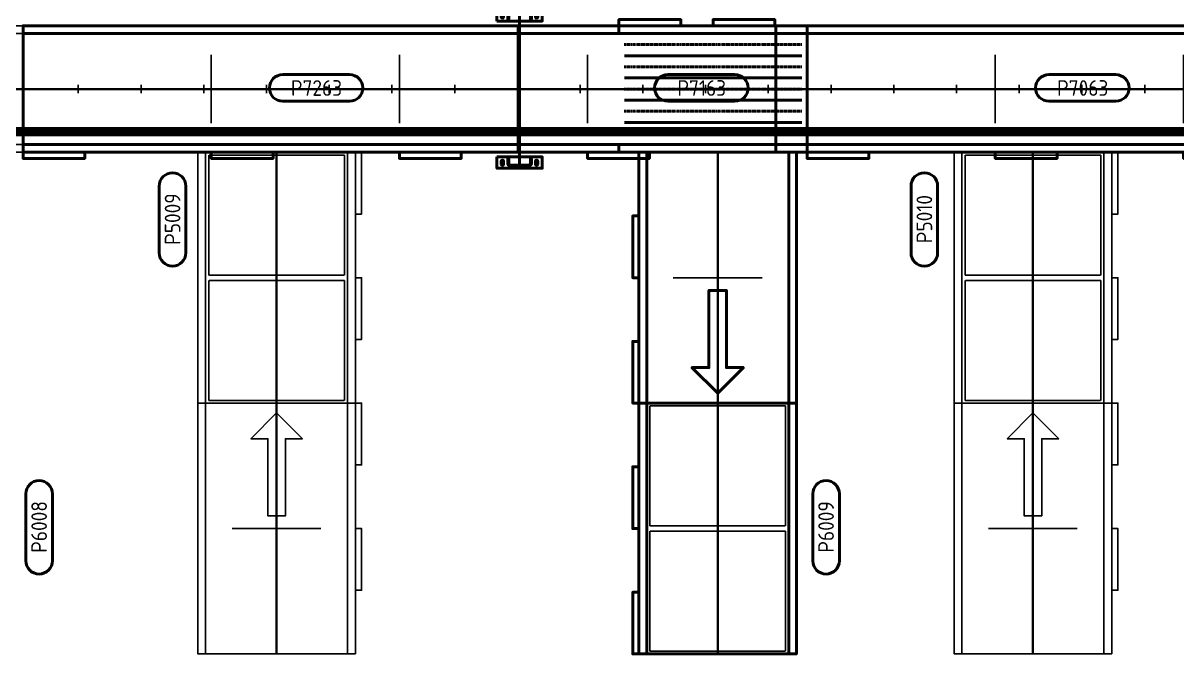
# Model space of a CAD drawing. Header units: millimetres. Extents: x 0 to 461941, y -159644 to 4828.
# Drawn here: x 175112 to 180719, y -42245 to -39178 of the extents above; entities that cross this region are included whole.
import ezdxf
from ezdxf.enums import TextEntityAlignment as Align

# ---------------------------------------------------------------- set-up
doc = ezdxf.new("R2010")
doc.units = ezdxf.units.MM
for name, pattern in [('Xref Conv Decant Empty Tote$0$AM_ISO02W050', [7.5, 6, -1.5]), ('Xref Conv Decant In$0$AM_ISO02W050', [7.5, 6, -1.5]), ('Xref Conv Decant In$0$AM_ISO08W050', [18, 12, -1.5, 3, -1.5]), ('Xref Conv Decant In$0$AM_ISO08W050x2', [9, 6, -0.75, 1.5, -0.75]), ('Xref Conv Decant In$0$CENTER', [7, 4, -1, 1, -1])]:
    doc.linetypes.add(name, pattern=pattern)
for name, color, linetype in [('AM_BOR', 4, 'Continuous'), ('Xref Conv Decant Empty Tote$0$Conv - Empty Tote', 35, 'Continuous'), ('Xref Conv Decant Empty Tote$0$Conveyor Detail', 150, 'Continuous'), ('Xref Conv Decant Empty Tote$0$P_Number2', 4, 'Continuous'), ('Xref Conv Decant In$0$Conveyor Detail', 150, 'Continuous'), ('Xref Conv Decant In$0$P_Number1', 4, 'Continuous')]:
    doc.layers.add(name, color=color, linetype=linetype)
for name, color, linetype, lineweight in [('Xref Conv Decant Empty Tote$0$Cont 2.5', 7, 'Continuous', 50), ('Xref Conv Decant Empty Tote$0$Conveyor Centreline', 2, 'Continuous', 35), ('Xref Conv Decant Empty Tote$0$Hidden', 9, 'Xref Conv Decant Empty Tote$0$AM_ISO02W050', 25), ('Xref Conv Decant Empty Tote$0$Text', 40, 'Continuous', 35), ('Xref Conv Decant In$0$Center', 7, 'Xref Conv Decant In$0$AM_ISO08W050', 50), ('Xref Conv Decant In$0$Cont 2.5', 7, 'Continuous', 50), ('Xref Conv Decant In$0$Conv Decant In Out', 5, 'Continuous', 50), ('Xref Conv Decant In$0$Conveyor Centreline', 2, 'Continuous', 35), ('Xref Conv Decant In$0$Hidden', 9, 'Xref Conv Decant In$0$AM_ISO02W050', 25), ('Xref Conv Decant In$0$Text', 40, 'Continuous', 35)]:
    doc.layers.add(name, color=color, linetype=linetype, lineweight=lineweight)
doc.styles.add('Xref Conv Decant Empty Tote$0$STANDARD', font='ISOCP.SHX')
doc.styles.add('Xref Conv Decant In$0$STANDARD', font='ISOCP.SHX')

# ---------------------------------------------------------------- blocks, each defined once
blk = doc.blocks.new('*U157')
blk.add_line((-307.5, 10972.8), (307.5, 10972.8))
for points in [[(-307.5, 0), (-307.5, 42976.8), (-270, 42976.8), (-270, 0)], [(270, 0), (270, 42976.8), (307.5, 42976.8), (307.5, 0)]]:
    blk.add_lwpolyline(points, close=True)
at = {"layer": 'Xref Conv Decant Empty Tote$0$Conveyor Centreline'}
blk.add_lwpolyline([(0, 0), (0, 42976.8)], dxfattribs=at)
at = {"layer": 'Xref Conv Decant Empty Tote$0$Conveyor Detail', "const_width": 45}
blk.add_lwpolyline([(207.5, 0), (207.5, 42976.8)], dxfattribs=at)
at = {"layer": 'Xref Conv Decant Empty Tote$0$Hidden'}
for p, q in [((-20, 13106.4), (20, 13106.4)), ((-20, 12801.6), (20, 12801.6)), ((-20, 12496.8), (20, 12496.8)), ((-20, 12192), (20, 12192)), ((-20, 11887.2), (20, 11887.2)), ((-20, 11582.4), (20, 11582.4)), ((-20, 11277.6), (20, 11277.6)), ((-20, 10972.8), (20, 10972.8)), ((-20, 10668), (20, 10668)), ((-20, 10363.2), (20, 10363.2)), ((-20, 10058.4), (20, 10058.4)), ((-20, 9753.6), (20, 9753.6)), ((-20, 9448.8), (20, 9448.8)), ((-20, 9144), (20, 9144)), ((-20, 8839.2), (20, 8839.2)), ((-20, 8534.4), (20, 8534.4)), ((-20, 8229.6), (20, 8229.6)), ((-20, 7924.8), (20, 7924.8))]:
    blk.add_line(p, q, dxfattribs=at)
blk = doc.blocks.new('Xref Conv Decant Empty Tote$0$Pno2')
at = {"layer": 'Xref Conv Decant Empty Tote$0$Cont 2.5', "lineweight": 50}
blk.add_lwpolyline([(-6.47, 2.55), (6.32, 2.55, -1), (6.32, -2.54), (-6.47, -2.54, -1)], format="xyb", close=True, dxfattribs=at)
at = {"layer": 'Xref Conv Decant Empty Tote$0$Text', "color": 7, "style": 'Xref Conv Decant Empty Tote$0$STANDARD'}
blk.add_attdef('PNO', text='', height=3, dxfattribs=at).set_placement((0, 0), align=Align.MIDDLE)
blk = doc.blocks.new('*U166')
for p, q in [((0, -382.5), (0, 382.5)), ((1219.2, -382.5), (1219.2, 382.5))]:
    blk.add_line(p, q)
for points in [[(0, 345), (1219.2, 345), (1219.2, 382.5), (0, 382.5)], [(0, -382.5), (1219.2, -382.5), (1219.2, -345), (0, -345)], [(609.6, -382.5), (309.6, -382.5), (309.6, -412.5), (609.6, -412.5)], [(1219.2, -382.5), (919.2, -382.5), (919.2, -412.5), (1219.2, -412.5)]]:
    blk.add_lwpolyline(points, close=True)
at = {"layer": 'Xref Conv Decant Empty Tote$0$Conveyor Centreline'}
blk.add_lwpolyline([(0, 0), (1219.2, 0)], dxfattribs=at)
at = {"layer": 'Xref Conv Decant Empty Tote$0$Hidden'}
for points in [[(13.1, -330), (596.5, -330), (596.5, 330), (13.1, 330)], [(622.7, -330), (1206.1, -330), (1206.1, 330), (622.7, 330)]]:
    blk.add_lwpolyline(points, close=True, dxfattribs=at)
blk = doc.blocks.new('*U165')
for p, q in [((-1219.2, -382.5), (-1219.2, 382.5)), ((0, -382.5), (0, 382.5))]:
    blk.add_line(p, q)
for points in [[(0, 345), (-1219.2, 345), (-1219.2, 382.5), (0, 382.5)], [(0, -382.5), (-1219.2, -382.5), (-1219.2, -345), (0, -345)], [(-1219.2, -382.5), (-919.2, -382.5), (-919.2, -412.5), (-1219.2, -412.5)], [(-609.6, -382.5), (-309.6, -382.5), (-309.6, -412.5), (-609.6, -412.5)]]:
    blk.add_lwpolyline(points, close=True)
at = {"layer": 'Xref Conv Decant Empty Tote$0$Conveyor Centreline'}
blk.add_lwpolyline([(0, 0), (-1219.2, 0)], dxfattribs=at)
at = {"layer": 'Xref Conv Decant Empty Tote$0$Hidden'}
for p, q in [((-609.6, -215.5), (-609.6, 215.5)), ((0, -215.5), (0, 215.5))]:
    blk.add_line(p, q, dxfattribs=at)
blk = doc.blocks.new('*U145')
at = {"color": 0, "linetype": 'Continuous'}
blk.add_lwpolyline([(0, 0), (125, 125), (125, 42.5), (500, 42.5), (500, -42.5), (125, -42.5), (125, -125)], close=True, dxfattribs=at)
blk = doc.blocks.new('Xref Conv Decant Empty Tote')
at = {"layer": 'Xref Conv Decant Empty Tote$0$Conv - Empty Tote', "xscale": -1, "rotation": 90}
for name, p in [('*U157', (188487, -39499.1)), ('*U165', (176344.3, -42245)), ('*U165', (180019.2, -42245)), ('*U145', (176344.3, -41073.7)), ('*U145', (180019.2, -41073.7))]:
    blk.add_blockref(name, p, dxfattribs=at)
at = {"layer": 'Xref Conv Decant Empty Tote$0$Conv - Empty Tote', "rotation": 90}
for p in [(176344.3, -41025.8), (180019.2, -41025.8)]:
    blk.add_blockref('*U166', p, dxfattribs=at)
at = {"layer": 'Xref Conv Decant Empty Tote$0$P_Number2', "xscale": 25.4, "yscale": 25.4, "zscale": 25.4, "rotation": 90}
for p, values in [((175838.6, -40131.2), {'PNO': 'P5009'}), ((179491.6, -40131.2), {'PNO': 'P5010'})]:
    blk.add_blockref('Xref Conv Decant Empty Tote$0$Pno2', p, dxfattribs=at).add_auto_attribs(values)
blk = doc.blocks.new('*U424')
at = {"linetype": 'Xref Conv Decant In$0$CENTER'}
for p, q in [((-216, 25.4), (-216, 889)), ((-108, 25.4), (-108, 889)), ((0, 25.4), (0, 889)), ((108, 25.4), (108, 889)), ((216, 25.4), (216, 889))]:
    blk.add_line(p, q, dxfattribs=at)
for points in [[(-307.5, 914.4), (-307.5, 614.4), (-337.5, 614.4), (-337.5, 914.4)], [(-307.5, 0), (-307.5, 914.4), (-270, 914.4), (-270, 0)], [(307.5, 0), (307.5, 914.4), (270, 914.4), (270, 0)], [(-307.5, 457.2), (-307.5, 157.2), (-337.5, 157.2), (-337.5, 457.2)]]:
    blk.add_lwpolyline(points, close=True)
at = {"layer": 'Xref Conv Decant In$0$Conveyor Centreline', "linetype": 'Xref Conv Decant In$0$CENTER'}
blk.add_line((0, 0), (0, 914.4), dxfattribs=at)
at = {"layer": 'Xref Conv Decant In$0$Conveyor Detail', "const_width": 15}
for points in [[(-162, 889), (-162, 25.4)], [(-54, 889), (-54, 25.4)], [(54, 889), (54, 25.4)], [(162, 889), (162, 25.4)]]:
    blk.add_lwpolyline(points, dxfattribs=at)
blk = doc.blocks.new('*U428')
for p, q in [((-2743.2, -307.5), (-2743.2, 307.5)), ((0, -307.5), (0, 307.5))]:
    blk.add_line(p, q)
for points in [[(0, 270), (-2743.2, 270), (-2743.2, 307.5), (0, 307.5)], [(0, -307.5), (-2743.2, -307.5), (-2743.2, -270), (0, -270)], [(-2743.2, -307.5), (-2443.2, -307.5), (-2443.2, -337.5), (-2743.2, -337.5)], [(-1828.8, -307.5), (-1528.8, -307.5), (-1528.8, -337.5), (-1828.8, -337.5)], [(-914.4, -307.5), (-614.4, -307.5), (-614.4, -337.5), (-914.4, -337.5)]]:
    blk.add_lwpolyline(points, close=True)
at = {"layer": 'Xref Conv Decant In$0$Conveyor Centreline'}
blk.add_lwpolyline([(0, 0), (-2743.2, 0)], dxfattribs=at)
at = {"layer": 'Xref Conv Decant In$0$Hidden'}
for p, q in [((-1828.8, -166), (-1828.8, 166)), ((-914.4, -166), (-914.4, 166)), ((0, -166), (0, 166))]:
    blk.add_line(p, q, dxfattribs=at)
blk = doc.blocks.new('*U442')
for p, q in [((-3657.6, -307.5), (-3657.6, 307.5)), ((-3657.6, -307.5), (-3657.6, 307.5)), ((0, -307.5), (0, 307.5))]:
    blk.add_line(p, q)
for points in [[(0, 270), (-3657.6, 270), (-3657.6, 307.5), (0, 307.5)], [(0, -307.5), (-3657.6, -307.5), (-3657.6, -270), (0, -270)], [(-3657.6, -307.5), (-3357.6, -307.5), (-3357.6, -337.5), (-3657.6, -337.5)], [(-2743.2, -307.5), (-2443.2, -307.5), (-2443.2, -337.5), (-2743.2, -337.5)], [(-1828.8, -307.5), (-1528.8, -307.5), (-1528.8, -337.5), (-1828.8, -337.5)], [(-914.4, -307.5), (-614.4, -307.5), (-614.4, -337.5), (-914.4, -337.5)]]:
    blk.add_lwpolyline(points, close=True)
at = {"layer": 'Xref Conv Decant In$0$Conveyor Centreline'}
blk.add_lwpolyline([(0, 0), (-3657.6, 0)], dxfattribs=at)
at = {"layer": 'Xref Conv Decant In$0$Hidden'}
for p, q in [((-2743.2, -166), (-2743.2, 166)), ((-1828.8, -166), (-1828.8, 166)), ((-914.4, -166), (-914.4, 166)), ((0, -166), (0, 166))]:
    blk.add_line(p, q, dxfattribs=at)
blk = doc.blocks.new('Xref Conv Decant In$0$Pno2')
at = {"layer": 'Xref Conv Decant In$0$Cont 2.5', "lineweight": 50}
blk.add_lwpolyline([(-6.47, 2.55), (6.32, 2.55, -1), (6.32, -2.54), (-6.47, -2.54, -1)], format="xyb", close=True, dxfattribs=at)
at = {"layer": 'Xref Conv Decant In$0$Text', "color": 7, "style": 'Xref Conv Decant In$0$STANDARD'}
blk.add_attdef('PNO', text='', height=3, dxfattribs=at).set_placement((0, 0), align=Align.MIDDLE)
blk = doc.blocks.new('*U437')
for p, q in [((0, -382.5), (0, 382.5)), ((1219.2, -382.5), (1219.2, 382.5))]:
    blk.add_line(p, q)
for points in [[(0, 345), (1219.2, 345), (1219.2, 382.5), (0, 382.5)], [(0, -382.5), (1219.2, -382.5), (1219.2, -345), (0, -345)], [(609.6, -382.5), (309.6, -382.5), (309.6, -412.5), (609.6, -412.5)], [(1219.2, -382.5), (919.2, -382.5), (919.2, -412.5), (1219.2, -412.5)]]:
    blk.add_lwpolyline(points, close=True)
at = {"layer": 'Xref Conv Decant In$0$Conveyor Centreline'}
blk.add_lwpolyline([(0, 0), (1219.2, 0)], dxfattribs=at)
at = {"layer": 'Xref Conv Decant In$0$Hidden'}
for points in [[(13.1, -330), (596.5, -330), (596.5, 330), (13.1, 330)], [(622.7, -330), (1206.1, -330), (1206.1, 330), (622.7, 330)]]:
    blk.add_lwpolyline(points, close=True, dxfattribs=at)
blk = doc.blocks.new('*U423')
for p, q in [((-1219.2, -382.5), (-1219.2, 382.5)), ((0, -382.5), (0, 382.5))]:
    blk.add_line(p, q)
for points in [[(0, 345), (-1219.2, 345), (-1219.2, 382.5), (0, 382.5)], [(0, -382.5), (-1219.2, -382.5), (-1219.2, -345), (0, -345)], [(-1219.2, -382.5), (-919.2, -382.5), (-919.2, -412.5), (-1219.2, -412.5)], [(-609.6, -382.5), (-309.6, -382.5), (-309.6, -412.5), (-609.6, -412.5)]]:
    blk.add_lwpolyline(points, close=True)
at = {"layer": 'Xref Conv Decant In$0$Conveyor Centreline'}
blk.add_lwpolyline([(0, 0), (-1219.2, 0)], dxfattribs=at)
at = {"layer": 'Xref Conv Decant In$0$Hidden'}
for p, q in [((-609.6, -215.5), (-609.6, 215.5)), ((0, -215.5), (0, 215.5))]:
    blk.add_line(p, q, dxfattribs=at)
blk = doc.blocks.new('*U421')
at = {"color": 0, "linetype": 'Continuous'}
blk.add_lwpolyline([(0, 0), (125, 125), (125, 42.5), (500, 42.5), (500, -42.5), (125, -42.5), (125, -125)], close=True, dxfattribs=at)
blk = doc.blocks.new('Xref Conv Decant In$0$SLOT BPLATE')
blk.add_lwpolyline([(-5.5, -7, 1), (5.5, -7), (5.5, 7, 1), (-5.5, 7)], format="xyb", close=True)
at = {"layer": 'Xref Conv Decant In$0$Center', "linetype": 'Xref Conv Decant In$0$AM_ISO08W050x2', "lineweight": 50}
blk.add_line((-10, 0), (10, 0), dxfattribs=at)
at = {"layer": 'Xref Conv Decant In$0$Center', "lineweight": 50}
blk.add_line((0, 15.5), (0, -15.5), dxfattribs=at)
blk = doc.blocks.new('Xref Conv Decant In$0$BASE PLATE - TV')
blk.add_lwpolyline([(-110, 42.5), (110, 42.5), (110, -12.5), (-110, -12.5)], close=True)
blk.add_blockref('Xref Conv Decant In$0$SLOT BPLATE', (-83, 15))
at = {"xscale": -1}
blk.add_blockref('Xref Conv Decant In$0$SLOT BPLATE', (83, 15), dxfattribs=at)
blk = doc.blocks.new('Xref Conv Decant In$0$CHANNEL 115W- TV')
blk.add_lwpolyline([(57.5, 12.5, -0.414214), (45, 0), (-45, 0, -0.414214), (-57.5, 12.5), (-57.5, 35), (-52.5, 35), (-52.5, 12.5, 0.414214), (-45, 5), (45, 5, 0.414214), (52.5, 12.5), (52.5, 35), (57.5, 35)], format="xyb", close=True)
at = {"layer": 'Xref Conv Decant In$0$Center', "linetype": 'Xref Conv Decant In$0$AM_ISO08W050x2', "lineweight": 50}
blk.add_line((0, 8), (0, -3), dxfattribs=at)
at = {"layer": 'Xref Conv Decant In$0$Hidden'}
for p, q in [((-27.5, 5), (-27.5, 0)), ((27.5, 5), (27.5, 0))]:
    blk.add_line(p, q, dxfattribs=at)
blk = doc.blocks.new('Xref Conv Decant In$0$STAND WMNT - TV')
for name, p in [('Xref Conv Decant In$0$BASE PLATE - TV', (0, 2.5)), ('Xref Conv Decant In$0$CHANNEL 115W- TV', (0, 0))]:
    blk.add_blockref(name, p)
blk = doc.blocks.new('*U474')
blk.add_line((5, 0), (745, 0))
at = {"rotation": 270}
blk.add_blockref('Xref Conv Decant In$0$STAND WMNT - TV', (0, 0), dxfattribs=at)
at = {"xscale": -1, "rotation": 90}
blk.add_blockref('Xref Conv Decant In$0$STAND WMNT - TV', (750, 0), dxfattribs=at)
blk = doc.blocks.new('Xref Conv Decant In')
at = {"layer": 'Xref Conv Decant In$0$Conv Decant In Out'}
for name, p, rotation in [('*U474', (177524.5, -39874.1), 90), ('*U437', (178487.3, -41025.8), 270)]:
    blk.add_blockref(name, p, dxfattribs=dict(at, rotation=rotation))
at = {"layer": 'Xref Conv Decant In$0$Conv Decant In Out', "xscale": -1}
for name, p, rotation in [('*U424', (178922, -39499.1), 90), ('*U423', (178487.3, -39806.6), 270), ('*U421', (178487.3, -40977.9), 270)]:
    blk.add_blockref(name, p, dxfattribs=dict(at, rotation=rotation))
at = {"layer": 'Xref Conv Decant In$0$Conv Decant In Out'}
for name, p in [('*U442', (178769.9, -39499.1)), ('*U428', (181665.2, -39499.1))]:
    blk.add_blockref(name, p, dxfattribs=at)
at = {"layer": 'Xref Conv Decant In$0$P_Number1', "xscale": 25.4, "yscale": 25.4, "zscale": 25.4}
for p, values in [((176538.1, -39493.9), {'PNO': 'P7263'}), ((178410.1, -39493.9), {'PNO': 'P7163'}), ((180261.1, -39493.9), {'PNO': 'P7063'})]:
    blk.add_blockref('Xref Conv Decant In$0$Pno2', p, dxfattribs=at).add_auto_attribs(values)
at = {"layer": 'Xref Conv Decant In$0$P_Number1', "xscale": 25.4, "yscale": 25.4, "zscale": 25.4, "rotation": 90}
for p, values in [((175190.2, -41627.6), {'PNO': 'P6008'}), ((179014, -41627.6), {'PNO': 'P6009'})]:
    blk.add_blockref('Xref Conv Decant In$0$Pno2', p, dxfattribs=at).add_auto_attribs(values)

msp = doc.modelspace()

# ---------------------------------------------------------------- block references
msp.add_blockref('Xref Conv Decant Empty Tote', (0, 0))
at = {"layer": 'AM_BOR'}
msp.add_blockref('Xref Conv Decant In', (0, 0), dxfattribs=at)

doc.saveas('drawing.dxf')
